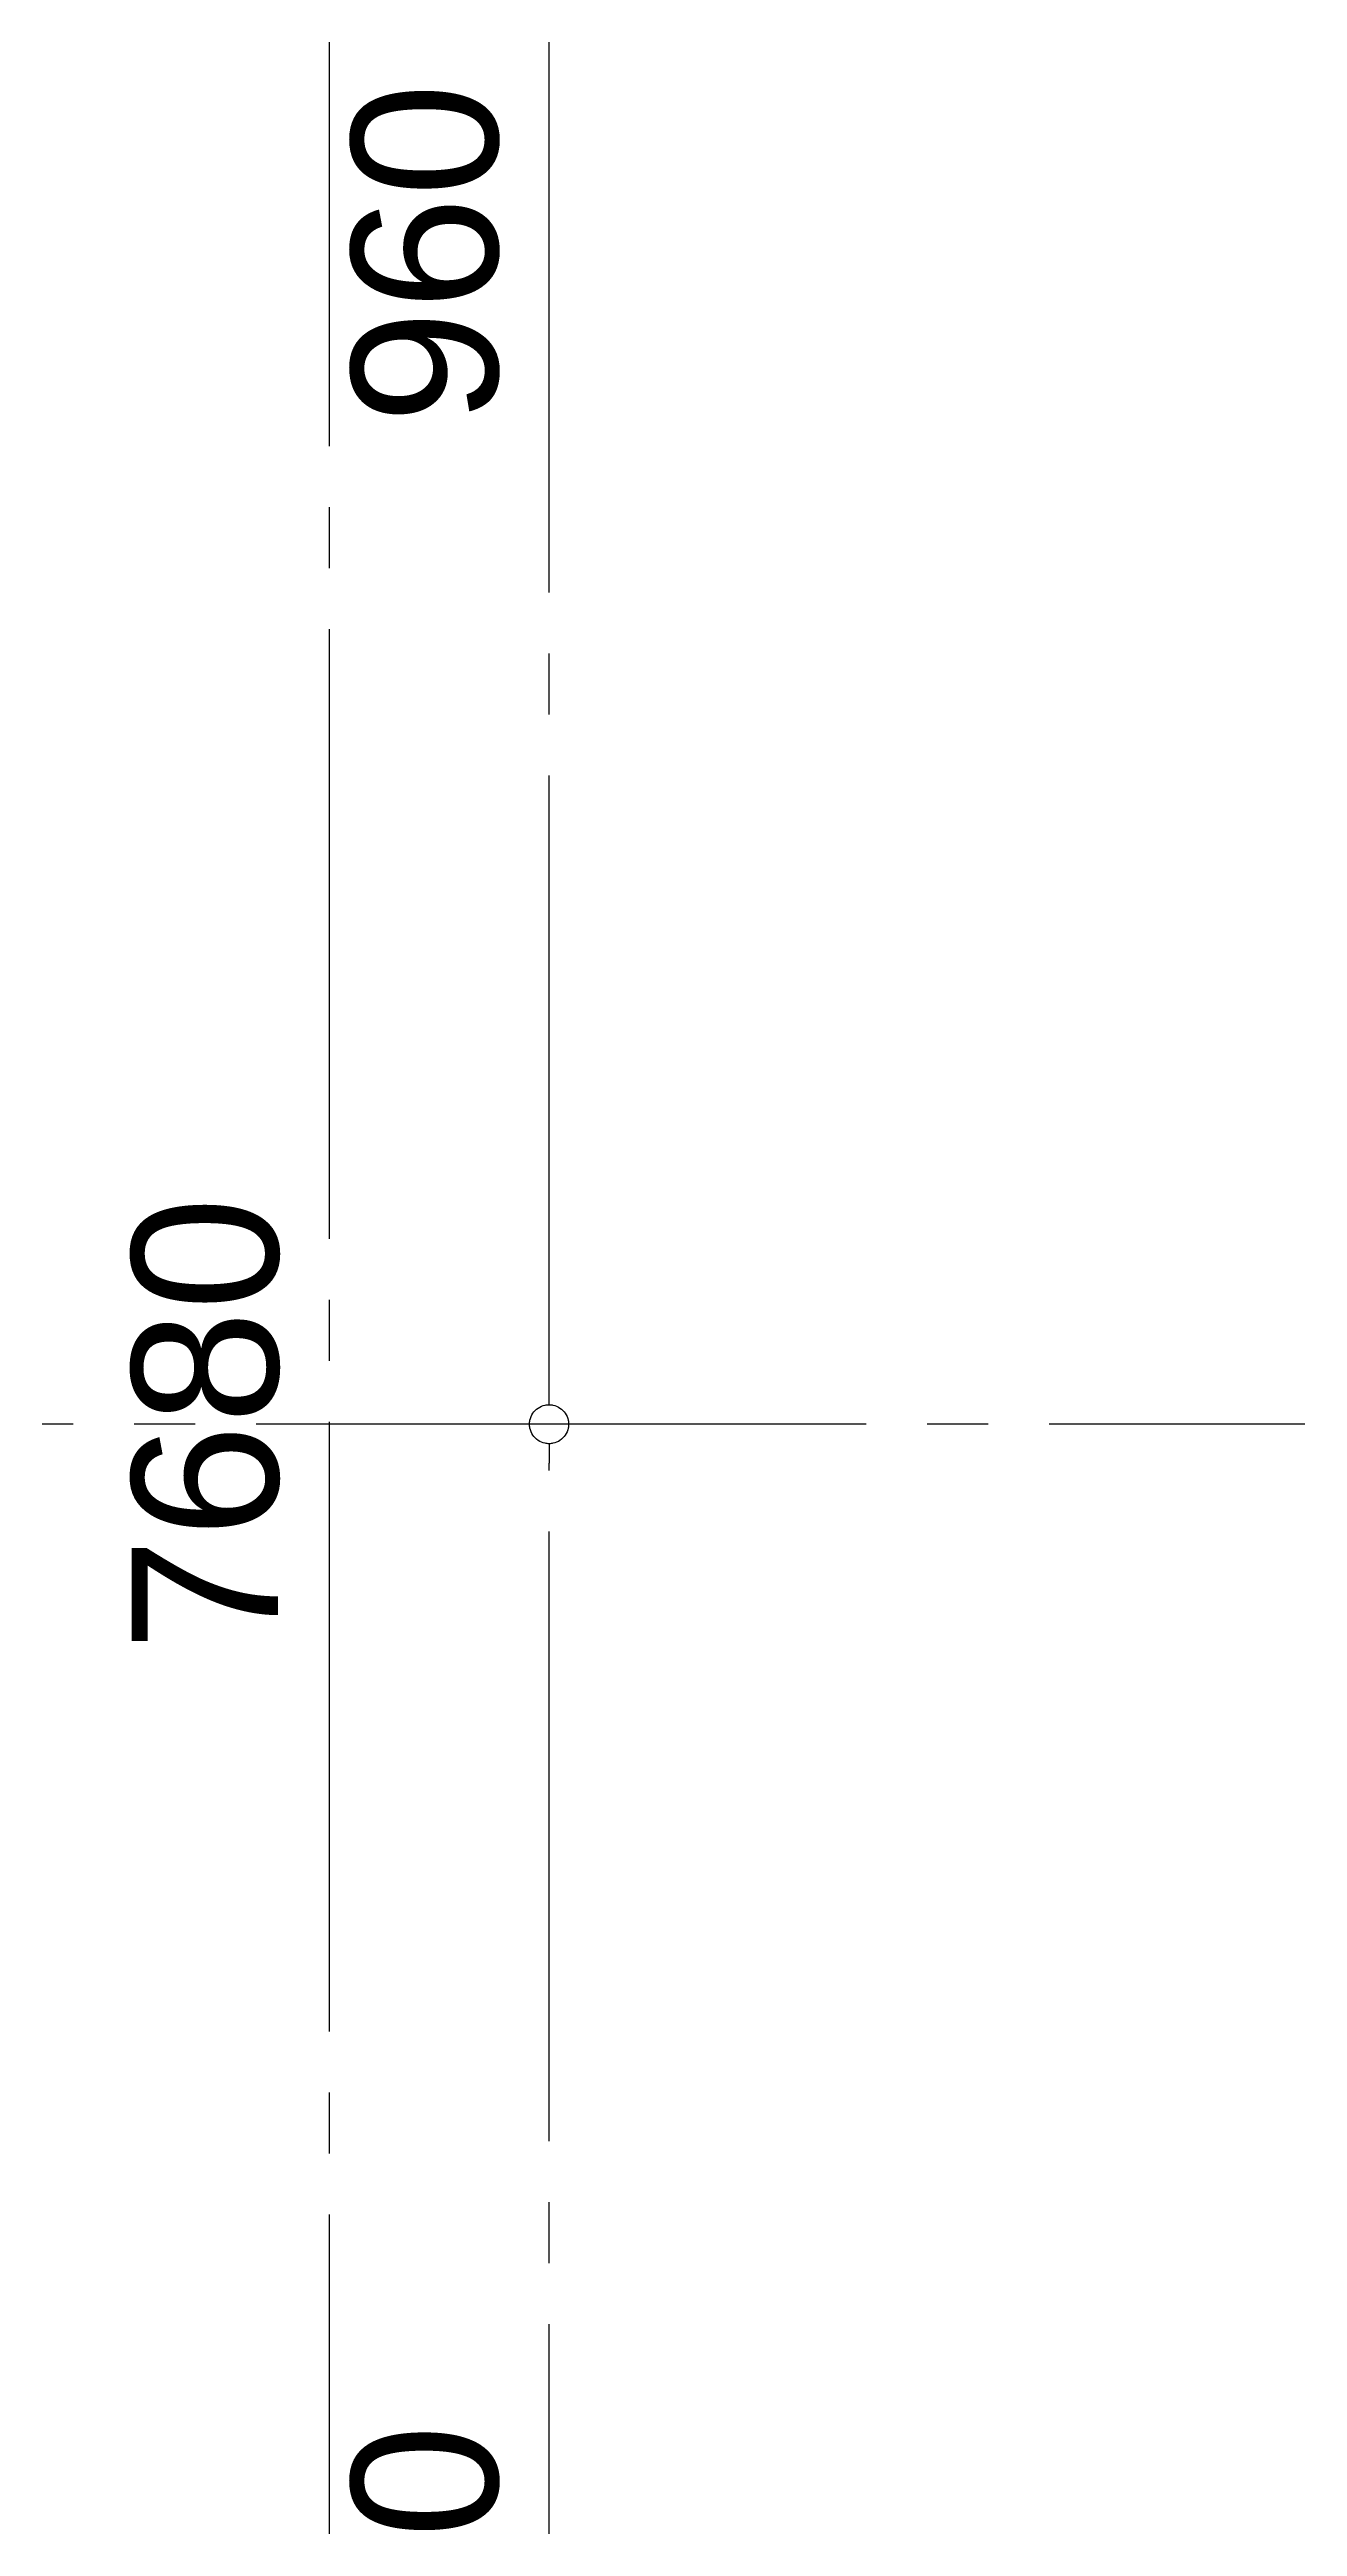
# Model space of a CAD drawing. Extents: x -18489 to 27370, y -8745 to 11880.
# Drawn here: x -17978 to -17466, y 4251 to 5266 of the extents above; entities that cross this region are included whole.
import ezdxf

# ---------------------------------------------------------------- set-up
doc = ezdxf.new("R2010")
doc.units = 0
doc.header["$LTSCALE"] = 100
doc.linetypes.add('X-CUB3-L10$0$COL-CEN-LIN', pattern=[3.25, 2.5, -0.25, 0.25, -0.25])
doc.layers.add('X-CUB3-L10$0$CCL', color=8, linetype='X-CUB3-L10$0$COL-CEN-LIN')
doc.styles.add('X-CUB3-L10$0$DIM', font='', dxfattribs={"width": 0.8})
doc.styles.add('X-CUB3-L10$0$Gen-Text', font='arial.ttf', dxfattribs={"height": 2.5})
doc.styles.get('X-CUB3-L10$0$DIM').set_extended_font_data('MingLiU')
doc.dimstyles.new('X-CUB3-L10$0$CIRL', dxfattribs={"dimtxt": 50, "dimasz": 25, "dimexe": 16, "dimexo": 0, "dimgap": 6, "dimtad": 1, "dimdsep": 46, "dimtxsty": 'X-CUB3-L10$0$DIM', "dimblk": 'X-CUB3-L10$0$_DotBlank', "dimcen": 10, "dimdle": 16, "dimclrd": 256, "dimclre": 256, "dimclrt": 6, "dimadec": 0, "dimazin": 0, "dimtfac": 1, "dimtix": 1, "dimtmove": 2, "dimatfit": 3, "dimldrblk": 'X-CUB3-L10$0$ARROW', "dimfxl": 1, "dimtolj": 1, "dimtzin": 0, "dimarcsym": 0})

# ---------------------------------------------------------------- blocks, each defined once
blk = doc.blocks.new('X-CUB3-L10$0$_DotBlank')
at = {"color": 0, "linetype": 'ByBlock', "lineweight": -2}
blk.add_line((-0.5, 0), (-1, 0), dxfattribs=at)
blk.add_circle((0, 0), 0.5, dxfattribs=at)
blk = doc.blocks.new('*D458')
at = {"layer": 'DefPoints', "color": 0, "transparency": 16777216}
for p in [(-5025, 9262.5), (-4935, 9262.5), (-4935, 1582.5)]:
    blk.add_point(p, dxfattribs=at)
at = {"layer": 'X-CUB3-L10$0$CCL', "lineweight": -2}
for p, q in [((-4935, 9262.5), (-5045, 9262.5)), ((-5025, 1598.5), (-5025, 9246.5)), ((-4935, 1582.5), (-5045, 1582.5))]:
    blk.add_line(p, q, dxfattribs=at)
at = {"layer": 'X-CUB3-L10$0$CCL', "lineweight": -2, "xscale": 16, "yscale": 16, "zscale": 16}
for p, rotation in [((-5025, 9262.5), 90), ((-5025, 1582.5), 270)]:
    blk.add_blockref('X-CUB3-L10$0$_DotBlank', p, dxfattribs=dict(at, rotation=rotation))
at = {"layer": 'X-CUB3-L10$0$CCL', "color": 6, "insert": (-5075.6, 5422.5), "char_height": 2.5, "attachment_point": 5, "rotation": 90, "style": 'X-CUB3-L10$0$Gen-Text'}
blk.add_mtext('\\A1;{\\H24x;7680}', dxfattribs=at)
blk = doc.blocks.new('X-CUB3-L10$0$ARROW')
at = {"color": 3}
blk.add_solid([(0, 0), (-2.4, -0.4), (-2.4, 0.4)], dxfattribs=at)
blk = doc.blocks.new('*D462')
at = {"layer": 'DefPoints', "color": 0, "transparency": 16777216}
for p in [(-4935, 5422.5), (-4845, 5422.5), (-4845, 4462.5)]:
    blk.add_point(p, dxfattribs=at)
at = {"layer": 'X-CUB3-L10$0$CCL', "lineweight": -2}
for p, q in [((-4845, 5422.5), (-4955, 5422.5)), ((-4935, 4478.5), (-4935, 5406.5)), ((-4845, 4462.5), (-4955, 4462.5))]:
    blk.add_line(p, q, dxfattribs=at)
at = {"layer": 'X-CUB3-L10$0$CCL', "lineweight": -2, "xscale": 16, "yscale": 16, "zscale": 16}
for p, rotation in [((-4935, 5422.5), 90), ((-4935, 4462.5), 270)]:
    blk.add_blockref('X-CUB3-L10$0$_DotBlank', p, dxfattribs=dict(at, rotation=rotation))
at = {"layer": 'X-CUB3-L10$0$CCL', "color": 6, "insert": (-4985.6, 4942.5), "char_height": 2.5, "attachment_point": 5, "rotation": 90, "style": 'X-CUB3-L10$0$Gen-Text'}
blk.add_mtext('\\A1;{\\H24x;960}', dxfattribs=at)
blk = doc.blocks.new('*D463')
at = {"layer": 'DefPoints', "color": 0, "transparency": 16777216}
for p in [(-4935, 6382.5), (-4845, 6382.5), (-4845, 5422.5)]:
    blk.add_point(p, dxfattribs=at)
at = {"layer": 'X-CUB3-L10$0$CCL', "lineweight": -2}
for p, q in [((-4845, 6382.5), (-4955, 6382.5)), ((-4935, 5438.5), (-4935, 6366.5)), ((-4845, 5422.5), (-4955, 5422.5))]:
    blk.add_line(p, q, dxfattribs=at)
at = {"layer": 'X-CUB3-L10$0$CCL', "lineweight": -2, "xscale": 16, "yscale": 16, "zscale": 16}
for p, rotation in [((-4935, 6382.5), 90), ((-4935, 5422.5), 270)]:
    blk.add_blockref('X-CUB3-L10$0$_DotBlank', p, dxfattribs=dict(at, rotation=rotation))
at = {"layer": 'X-CUB3-L10$0$CCL', "color": 6, "insert": (-4985.6, 5902.5), "char_height": 2.5, "attachment_point": 5, "rotation": 90, "style": 'X-CUB3-L10$0$Gen-Text'}
blk.add_mtext('\\A1;{\\H24x;960}', dxfattribs=at)
blk = doc.blocks.new('X-CUB3-L10$0$CUB3-10')
at = {"layer": 'X-CUB3-L10$0$CCL'}
blk.add_line((720, 5422.459), (-5160, 5422.459), dxfattribs=at)
for base, p1, p2, picture, middle in [((-5025, 9262.459), (-4935, 1582.459), (-4935, 9262.459), '*D458', (-5075.634, 5422.459)), ((-4935, 6382.459), (-4845, 5422.459), (-4845, 6382.459), '*D463', (-4985.634, 5902.459)), ((-4935, 5422.459), (-4845, 4462.459), (-4845, 5422.459), '*D462', (-4985.634, 4942.459))]:
    dim = blk.add_linear_dim(base=base, p1=p1, p2=p2, angle=90, text='{\\H24x;<>}', dimstyle='X-CUB3-L10$0$CIRL', override={"dimtxt": 60, "dimasz": 16, "dimexe": 20, "dimgap": 20, "dimtxsty": 'X-CUB3-L10$0$Gen-Text'}, dxfattribs=at)
    dim.commit()
    dim.dimension.update_dxf_attribs({"geometry": picture, "text_midpoint": middle})
blk = doc.blocks.new('X-CUB3-L10')
at = {"layer": 'X-CUB3-L10$0$CCL'}
blk.add_blockref('X-CUB3-L10$0$CUB3-10', (-12838.1, -720), dxfattribs=at)

msp = doc.modelspace()

# ---------------------------------------------------------------- block references
msp.add_blockref('X-CUB3-L10', (0, 0))

doc.saveas('drawing.dxf')
